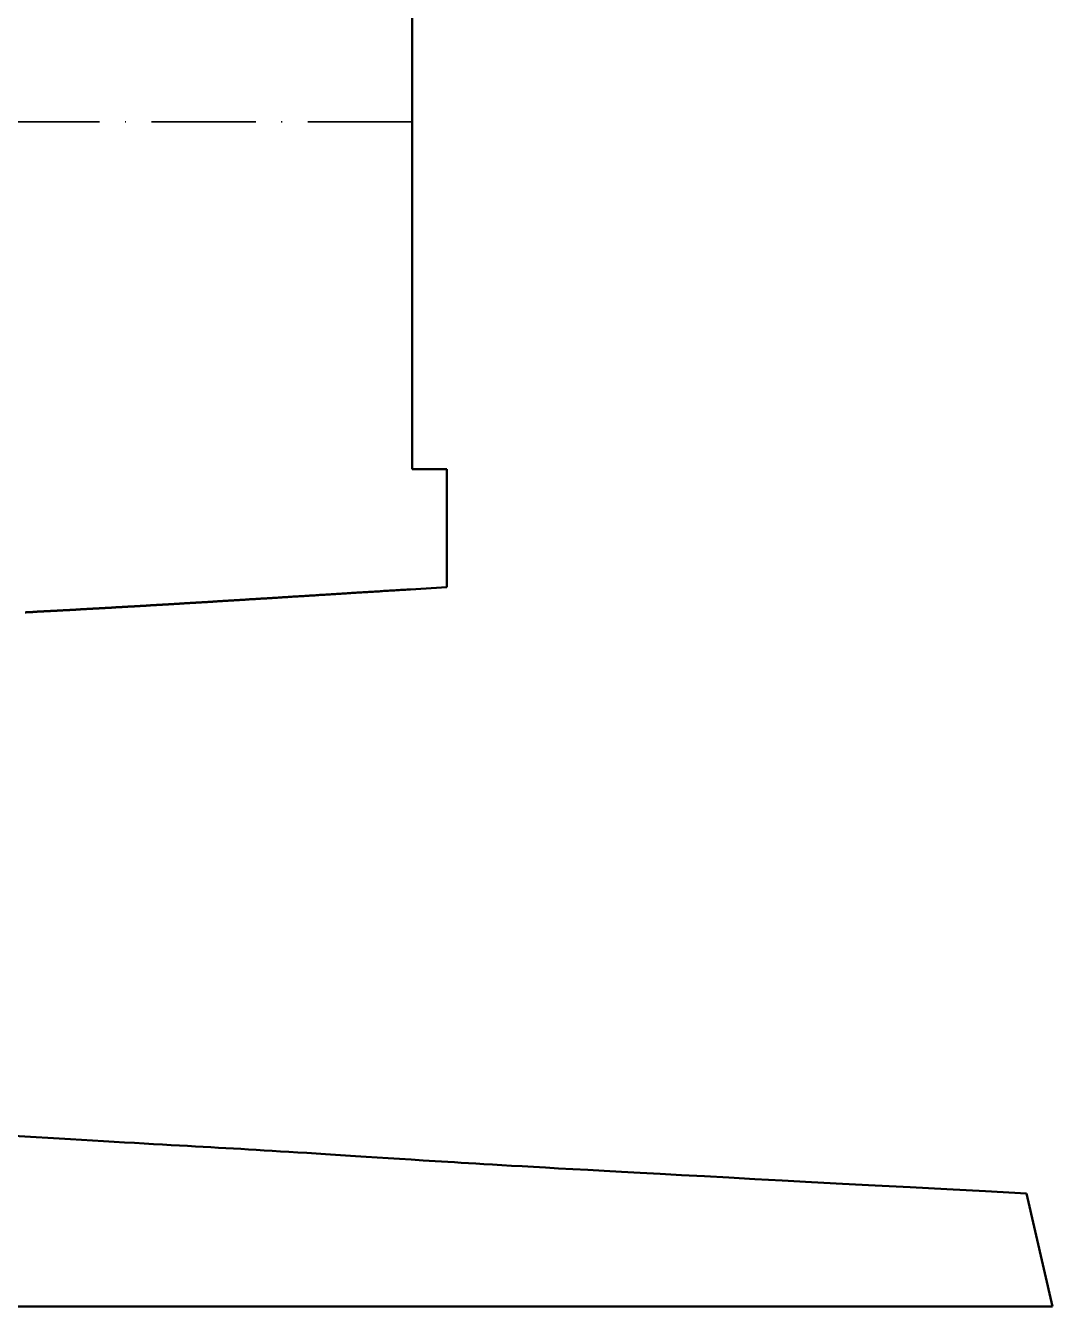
# Model space of a CAD drawing. Header units: millimetres. Extents: x -55 to 717, y -74 to 658.
# Drawn here: x 318.2 to 436.5, y 362.9 to 510.3 of the extents above; entities that cross this region are included whole.
import ezdxf

# ---------------------------------------------------------------- set-up
doc = ezdxf.new("R2010")
doc.units = ezdxf.units.MM
doc.linetypes.add('ACAD_ISO10W100', pattern=[18, 12, -2.95, 0.1, -2.95])
doc.layers.get('0').update_dxf_attribs({"color": 1, "lineweight": 13, "true_color": 0xff0000})
doc.layers.add('Rez', color=30, linetype='Continuous', lineweight=50, true_color=0xff7f00)
doc.layers.add('Srednjica', color=54, linetype='ACAD_ISO10W100', lineweight=35, true_color=0x808000)

# ---------------------------------------------------------------- blocks, each defined once
blk = doc.blocks.new('Bok')
at = {"layer": 'Rez'}
for q in [(436, 13), (50, 0)]:
    blk.add_line((439, 0), q, dxfattribs=at)
blk.add_open_spline([(201.55, 24), (216.63, 23.83), (233.19, 23.5), (250, 23), (267.27, 22.39), (281.73, 21.7), (297.61, 20.85), (313, 20), (336.37, 18.62), (348, 18), (366.51, 16.79), (384.52, 15.71), (436, 13)], degree=3, dxfattribs=at)
blk = doc.blocks.new('Dno')
at = {"layer": 'Rez'}
for p, q in [((-413.83, 0), (-413.83, 40)), ((-413.83, 0), (-413.83, -40)), ((-417.83, -40), (-417.83, -53.57)), ((-417.83, -40), (-413.83, -40)), ((-413.64, -53.83), (-417.83, -53.57)), ((-413.46, -53.84), (-413.64, -53.83)), ((-413.27, -53.86), (-413.46, -53.84)), ((-413.09, -53.87), (-413.27, -53.86)), ((-412.9, -53.88), (-413.09, -53.87)), ((-412.72, -53.89), (-412.9, -53.88)), ((-412.54, -53.9), (-412.72, -53.89)), ((-412.35, -53.91), (-412.54, -53.9)), ((-412.17, -53.92), (-412.35, -53.91)), ((-411.99, -53.94), (-412.17, -53.92)), ((-411.81, -53.95), (-411.99, -53.94)), ((-411.63, -53.96), (-411.81, -53.95)), ((-411.45, -53.97), (-411.63, -53.96)), ((-411.28, -53.98), (-411.45, -53.97)), ((-411.1, -53.99), (-411.28, -53.98)), ((-410.92, -54), (-411.1, -53.99)), ((-410.75, -54.01), (-410.92, -54)), ((-410.57, -54.02), (-410.75, -54.01)), ((-410.4, -54.04), (-410.57, -54.02)), ((-410.22, -54.05), (-410.4, -54.04)), ((-410.05, -54.06), (-410.22, -54.05)), ((-409.88, -54.07), (-410.05, -54.06)), ((-409.71, -54.08), (-409.88, -54.07)), ((-409.54, -54.09), (-409.71, -54.08)), ((-409.36, -54.1), (-409.54, -54.09)), ((-409.2, -54.11), (-409.36, -54.1)), ((-409.03, -54.12), (-409.2, -54.11)), ((-408.86, -54.13), (-409.03, -54.12)), ((-408.69, -54.14), (-408.86, -54.13)), ((-408.52, -54.15), (-408.69, -54.14)), ((-408.36, -54.16), (-408.52, -54.15)), ((-408.19, -54.17), (-408.36, -54.16)), ((-408.03, -54.18), (-408.19, -54.17)), ((-407.86, -54.19), (-408.03, -54.18)), ((-407.7, -54.2), (-407.86, -54.19)), ((-407.53, -54.21), (-407.7, -54.2)), ((-407.37, -54.22), (-407.53, -54.21)), ((-407.21, -54.23), (-407.37, -54.22)), ((-407.05, -54.24), (-407.21, -54.23)), ((-406.89, -54.25), (-407.05, -54.24)), ((-406.73, -54.26), (-406.89, -54.25)), ((-406.57, -54.27), (-406.73, -54.26)), ((-406.41, -54.28), (-406.57, -54.27)), ((-406.25, -54.29), (-406.41, -54.28)), ((-406.1, -54.3), (-406.25, -54.29)), ((-405.94, -54.31), (-406.1, -54.3)), ((-405.78, -54.32), (-405.94, -54.31)), ((-405.63, -54.33), (-405.78, -54.32)), ((-405.47, -54.34), (-405.63, -54.33)), ((-405.32, -54.35), (-405.47, -54.34)), ((-405.16, -54.36), (-405.32, -54.35)), ((-405.01, -54.37), (-405.16, -54.36)), ((-404.86, -54.38), (-405.01, -54.37)), ((-404.71, -54.39), (-404.86, -54.38)), ((-404.55, -54.4), (-404.71, -54.39)), ((-404.4, -54.41), (-404.55, -54.4)), ((-404.25, -54.42), (-404.4, -54.41)), ((-404.1, -54.43), (-404.25, -54.42)), ((-403.95, -54.44), (-404.1, -54.43)), ((-403.81, -54.45), (-403.95, -54.44)), ((-403.66, -54.46), (-403.81, -54.45)), ((-403.51, -54.46), (-403.66, -54.46)), ((-403.36, -54.47), (-403.51, -54.46)), ((-403.22, -54.48), (-403.36, -54.47)), ((-403.07, -54.49), (-403.22, -54.48)), ((-402.93, -54.5), (-403.07, -54.49)), ((-402.78, -54.51), (-402.93, -54.5)), ((-402.64, -54.52), (-402.78, -54.51)), ((-402.5, -54.53), (-402.64, -54.52)), ((-402.35, -54.54), (-402.5, -54.53)), ((-402.21, -54.55), (-402.35, -54.54)), ((-402.07, -54.55), (-402.21, -54.55)), ((-401.93, -54.56), (-402.07, -54.55)), ((-401.79, -54.57), (-401.93, -54.56)), ((-401.65, -54.58), (-401.79, -54.57)), ((-401.51, -54.59), (-401.65, -54.58)), ((-401.37, -54.6), (-401.51, -54.59)), ((-401.23, -54.61), (-401.37, -54.6)), ((-401.09, -54.62), (-401.23, -54.61)), ((-400.96, -54.62), (-401.09, -54.62)), ((-400.82, -54.63), (-400.96, -54.62)), ((-400.68, -54.64), (-400.82, -54.63)), ((-400.55, -54.65), (-400.68, -54.64)), ((-400.41, -54.66), (-400.55, -54.65)), ((-400.28, -54.67), (-400.41, -54.66)), ((-400.14, -54.67), (-400.28, -54.67)), ((-400.01, -54.68), (-400.14, -54.67)), ((-399.87, -54.69), (-400.01, -54.68)), ((-399.74, -54.7), (-399.87, -54.69)), ((-399.61, -54.71), (-399.74, -54.7)), ((-399.48, -54.72), (-399.61, -54.71)), ((-399.35, -54.72), (-399.48, -54.72)), ((-399.22, -54.73), (-399.35, -54.72)), ((-399.09, -54.74), (-399.22, -54.73)), ((-398.96, -54.75), (-399.09, -54.74)), ((-398.83, -54.76), (-398.96, -54.75)), ((-398.7, -54.76), (-398.83, -54.76)), ((-398.57, -54.77), (-398.7, -54.76)), ((-398.44, -54.78), (-398.57, -54.77)), ((-398.31, -54.79), (-398.44, -54.78)), ((-398.19, -54.8), (-398.31, -54.79)), ((-398.06, -54.8), (-398.19, -54.8)), ((-397.94, -54.81), (-398.06, -54.8)), ((-397.81, -54.82), (-397.94, -54.81)), ((-397.69, -54.83), (-397.81, -54.82)), ((-397.56, -54.84), (-397.69, -54.83)), ((-397.44, -54.84), (-397.56, -54.84)), ((-397.31, -54.85), (-397.44, -54.84)), ((-397.19, -54.86), (-397.31, -54.85)), ((-397.07, -54.87), (-397.19, -54.86)), ((-396.95, -54.87), (-397.07, -54.87)), ((-396.82, -54.88), (-396.95, -54.87)), ((-396.7, -54.89), (-396.82, -54.88)), ((-396.58, -54.9), (-396.7, -54.89)), ((-396.46, -54.9), (-396.58, -54.9)), ((-396.34, -54.91), (-396.46, -54.9)), ((-396.22, -54.92), (-396.34, -54.91)), ((-396.1, -54.93), (-396.22, -54.92)), ((-395.98, -54.93), (-396.1, -54.93)), ((-395.87, -54.94), (-395.98, -54.93)), ((-395.75, -54.95), (-395.87, -54.94)), ((-395.63, -54.95), (-395.75, -54.95)), ((-395.51, -54.96), (-395.63, -54.95)), ((-395.4, -54.97), (-395.51, -54.96)), ((-395.28, -54.98), (-395.4, -54.97)), ((-395.16, -54.98), (-395.28, -54.98)), ((-395.05, -54.99), (-395.16, -54.98)), ((-394.93, -55), (-395.05, -54.99)), ((-394.82, -55), (-394.93, -55)), ((-394.71, -55.01), (-394.82, -55)), ((-394.59, -55.02), (-394.71, -55.01)), ((-394.48, -55.03), (-394.59, -55.02)), ((-394.37, -55.03), (-394.48, -55.03)), ((-394.25, -55.04), (-394.37, -55.03)), ((-394.14, -55.05), (-394.25, -55.04)), ((-394.03, -55.05), (-394.14, -55.05)), ((-393.92, -55.06), (-394.03, -55.05)), ((-393.81, -55.07), (-393.92, -55.06)), ((-393.7, -55.07), (-393.81, -55.07)), ((-393.59, -55.08), (-393.7, -55.07)), ((-393.48, -55.09), (-393.59, -55.08)), ((-393.37, -55.09), (-393.48, -55.09)), ((-393.26, -55.1), (-393.37, -55.09)), ((-393.15, -55.11), (-393.26, -55.1)), ((-393.04, -55.11), (-393.15, -55.11)), ((-392.93, -55.12), (-393.04, -55.11)), ((-392.82, -55.13), (-392.93, -55.12)), ((-392.72, -55.13), (-392.82, -55.13)), ((-392.61, -55.14), (-392.72, -55.13)), ((-392.5, -55.15), (-392.61, -55.14)), ((-392.4, -55.15), (-392.5, -55.15)), ((-392.29, -55.16), (-392.4, -55.15)), ((-392.19, -55.17), (-392.29, -55.16)), ((-392.08, -55.17), (-392.19, -55.17)), ((-391.98, -55.18), (-392.08, -55.17)), ((-391.87, -55.19), (-391.98, -55.18)), ((-391.77, -55.19), (-391.87, -55.19)), ((-391.66, -55.2), (-391.77, -55.19)), ((-391.56, -55.2), (-391.66, -55.2)), ((-391.46, -55.21), (-391.56, -55.2)), ((-391.35, -55.22), (-391.46, -55.21)), ((-391.25, -55.22), (-391.35, -55.22)), ((-391.15, -55.23), (-391.25, -55.22)), ((-391.05, -55.24), (-391.15, -55.23)), ((-390.94, -55.24), (-391.05, -55.24)), ((-390.84, -55.25), (-390.94, -55.24)), ((-390.74, -55.25), (-390.84, -55.25)), ((-390.64, -55.26), (-390.74, -55.25)), ((-390.54, -55.27), (-390.64, -55.26)), ((-390.44, -55.27), (-390.54, -55.27)), ((-390.34, -55.28), (-390.44, -55.27)), ((-390.24, -55.29), (-390.34, -55.28)), ((-390.14, -55.29), (-390.24, -55.29)), ((-390.04, -55.3), (-390.14, -55.29)), ((-389.94, -55.3), (-390.04, -55.3)), ((-389.84, -55.31), (-389.94, -55.3)), ((-389.75, -55.32), (-389.84, -55.31)), ((-389.65, -55.32), (-389.75, -55.32)), ((-389.55, -55.33), (-389.65, -55.32)), ((-389.45, -55.33), (-389.55, -55.33)), ((-389.36, -55.34), (-389.45, -55.33)), ((-389.26, -55.34), (-389.36, -55.34)), ((-389.16, -55.35), (-389.26, -55.34)), ((-389.07, -55.36), (-389.16, -55.35)), ((-388.97, -55.36), (-389.07, -55.36)), ((-388.88, -55.37), (-388.97, -55.36)), ((-388.78, -55.37), (-388.88, -55.37)), ((-388.68, -55.38), (-388.78, -55.37)), ((-388.59, -55.39), (-388.68, -55.38)), ((-388.5, -55.39), (-388.59, -55.39)), ((-388.4, -55.4), (-388.5, -55.39)), ((-388.31, -55.4), (-388.4, -55.4)), ((-388.21, -55.41), (-388.31, -55.4)), ((-388.12, -55.41), (-388.21, -55.41)), ((-388.03, -55.42), (-388.12, -55.41)), ((-387.93, -55.43), (-388.03, -55.42)), ((-387.84, -55.43), (-387.93, -55.43)), ((-387.75, -55.44), (-387.84, -55.43)), ((-387.65, -55.44), (-387.75, -55.44)), ((-387.56, -55.45), (-387.65, -55.44)), ((-387.47, -55.45), (-387.56, -55.45)), ((-387.38, -55.46), (-387.47, -55.45)), ((-387.29, -55.46), (-387.38, -55.46)), ((-387.19, -55.47), (-387.29, -55.46)), ((-387.1, -55.47), (-387.19, -55.47)), ((-387.01, -55.48), (-387.1, -55.47)), ((-386.92, -55.49), (-387.01, -55.48)), ((-386.83, -55.49), (-386.92, -55.49)), ((-386.74, -55.5), (-386.83, -55.49)), ((-386.65, -55.5), (-386.74, -55.5)), ((-386.56, -55.51), (-386.65, -55.5)), ((-386.47, -55.51), (-386.56, -55.51)), ((-386.38, -55.52), (-386.47, -55.51)), ((-386.29, -55.52), (-386.38, -55.52)), ((-386.2, -55.53), (-386.29, -55.52)), ((-386.11, -55.53), (-386.2, -55.53)), ((-386.02, -55.54), (-386.11, -55.53)), ((-385.93, -55.54), (-386.02, -55.54)), ((-385.84, -55.55), (-385.93, -55.54)), ((-385.76, -55.56), (-385.84, -55.55)), ((-385.67, -55.56), (-385.76, -55.56)), ((-385.58, -55.57), (-385.67, -55.56)), ((-385.49, -55.57), (-385.58, -55.57)), ((-385.4, -55.58), (-385.49, -55.57)), ((-385.32, -55.58), (-385.4, -55.58)), ((-385.23, -55.59), (-385.32, -55.58)), ((-385.14, -55.59), (-385.23, -55.59)), ((-385.05, -55.6), (-385.14, -55.59)), ((-384.97, -55.6), (-385.05, -55.6)), ((-384.88, -55.61), (-384.97, -55.6)), ((-384.79, -55.61), (-384.88, -55.61)), ((-384.71, -55.62), (-384.79, -55.61)), ((-384.62, -55.62), (-384.71, -55.62)), ((-384.53, -55.63), (-384.62, -55.62)), ((-384.45, -55.63), (-384.53, -55.63)), ((-384.36, -55.64), (-384.45, -55.63)), ((-384.28, -55.64), (-384.36, -55.64)), ((-384.19, -55.65), (-384.28, -55.64)), ((-384.1, -55.65), (-384.19, -55.65)), ((-384.02, -55.66), (-384.1, -55.65)), ((-383.93, -55.66), (-384.02, -55.66)), ((-383.85, -55.67), (-383.93, -55.66)), ((-383.76, -55.67), (-383.85, -55.67)), ((-383.68, -55.68), (-383.76, -55.67)), ((-383.59, -55.68), (-383.68, -55.68)), ((-383.51, -55.69), (-383.59, -55.68)), ((-383.42, -55.69), (-383.51, -55.69)), ((-383.34, -55.7), (-383.42, -55.69)), ((-383.25, -55.7), (-383.34, -55.7)), ((-383.17, -55.71), (-383.25, -55.7)), ((-383.08, -55.71), (-383.17, -55.71)), ((-383, -55.72), (-383.08, -55.71)), ((-382.92, -55.72), (-383, -55.72)), ((-382.83, -55.73), (-382.92, -55.72)), ((-382.75, -55.73), (-382.83, -55.73)), ((-382.66, -55.74), (-382.75, -55.73)), ((-382.58, -55.74), (-382.66, -55.74)), ((-382.5, -55.75), (-382.58, -55.74)), ((-382.41, -55.75), (-382.5, -55.75)), ((-382.33, -55.76), (-382.41, -55.75)), ((-382.24, -55.76), (-382.33, -55.76)), ((-382.16, -55.77), (-382.24, -55.76)), ((-382.08, -55.77), (-382.16, -55.77)), ((-381.99, -55.78), (-382.08, -55.77)), ((-381.91, -55.78), (-381.99, -55.78)), ((-381.83, -55.79), (-381.91, -55.78)), ((-381.74, -55.79), (-381.83, -55.79)), ((-381.66, -55.8), (-381.74, -55.79)), ((-381.58, -55.8), (-381.66, -55.8)), ((-381.49, -55.8), (-381.58, -55.8)), ((-381.41, -55.81), (-381.49, -55.8)), ((-381.33, -55.81), (-381.41, -55.81)), ((-381.25, -55.82), (-381.33, -55.81)), ((-381.16, -55.82), (-381.25, -55.82)), ((-381.08, -55.83), (-381.16, -55.82)), ((-381, -55.83), (-381.08, -55.83)), ((-380.92, -55.84), (-381, -55.83)), ((-380.83, -55.84), (-380.92, -55.84)), ((-380.75, -55.85), (-380.83, -55.84)), ((-380.67, -55.85), (-380.75, -55.85)), ((-380.59, -55.86), (-380.67, -55.85)), ((-380.5, -55.86), (-380.59, -55.86)), ((-380.42, -55.87), (-380.5, -55.86)), ((-380.34, -55.87), (-380.42, -55.87)), ((-380.26, -55.88), (-380.34, -55.87)), ((-380.18, -55.88), (-380.26, -55.88)), ((-380.1, -55.89), (-380.18, -55.88)), ((-380.01, -55.89), (-380.1, -55.89)), ((-379.93, -55.89), (-380.01, -55.89)), ((-379.85, -55.9), (-379.93, -55.89)), ((-379.77, -55.9), (-379.85, -55.9)), ((-379.69, -55.91), (-379.77, -55.9)), ((-379.61, -55.91), (-379.69, -55.91)), ((-379.52, -55.92), (-379.61, -55.91)), ((-379.44, -55.92), (-379.52, -55.92)), ((-379.36, -55.93), (-379.44, -55.92)), ((-379.28, -55.93), (-379.36, -55.93)), ((-379.2, -55.94), (-379.28, -55.93)), ((-379.12, -55.94), (-379.2, -55.94)), ((-379.04, -55.95), (-379.12, -55.94)), ((-378.96, -55.95), (-379.04, -55.95)), ((-378.88, -55.95), (-378.96, -55.95)), ((-378.8, -55.96), (-378.88, -55.95)), ((-378.72, -55.96), (-378.8, -55.96)), ((-378.64, -55.97), (-378.72, -55.96)), ((-378.55, -55.97), (-378.64, -55.97)), ((-378.47, -55.98), (-378.55, -55.97)), ((-378.39, -55.98), (-378.47, -55.98)), ((-378.31, -55.99), (-378.39, -55.98)), ((-378.23, -55.99), (-378.31, -55.99)), ((-378.15, -56), (-378.23, -55.99)), ((-378.07, -56), (-378.15, -56)), ((-377.99, -56), (-378.07, -56)), ((-377.91, -56.01), (-377.99, -56)), ((-377.83, -56.01), (-377.91, -56.01)), ((-377.75, -56.02), (-377.83, -56.01)), ((-377.67, -56.02), (-377.75, -56.02)), ((-377.59, -56.03), (-377.67, -56.02)), ((-377.51, -56.03), (-377.59, -56.03)), ((-377.43, -56.04), (-377.51, -56.03)), ((-377.35, -56.04), (-377.43, -56.04)), ((-377.28, -56.04), (-377.35, -56.04)), ((-377.2, -56.05), (-377.28, -56.04)), ((-377.12, -56.05), (-377.2, -56.05)), ((-377.04, -56.06), (-377.12, -56.05)), ((-376.96, -56.06), (-377.04, -56.06)), ((-376.88, -56.07), (-376.96, -56.06)), ((-376.8, -56.07), (-376.88, -56.07)), ((-376.72, -56.08), (-376.8, -56.07)), ((-376.64, -56.08), (-376.72, -56.08)), ((-376.56, -56.08), (-376.64, -56.08)), ((-376.48, -56.09), (-376.56, -56.08)), ((-376.4, -56.09), (-376.48, -56.09)), ((-376.33, -56.1), (-376.4, -56.09)), ((-376.25, -56.1), (-376.33, -56.1)), ((-376.17, -56.11), (-376.25, -56.1)), ((-376.09, -56.11), (-376.17, -56.11)), ((-376.01, -56.11), (-376.09, -56.11)), ((-375.93, -56.12), (-376.01, -56.11)), ((-375.85, -56.12), (-375.93, -56.12)), ((-375.78, -56.13), (-375.85, -56.12)), ((-375.7, -56.13), (-375.78, -56.13)), ((-375.62, -56.14), (-375.7, -56.13)), ((-375.54, -56.14), (-375.62, -56.14)), ((-375.46, -56.15), (-375.54, -56.14)), ((-375.38, -56.15), (-375.46, -56.15)), ((-375.31, -56.15), (-375.38, -56.15)), ((-375.23, -56.16), (-375.31, -56.15)), ((-375.15, -56.16), (-375.23, -56.16)), ((-375.07, -56.17), (-375.15, -56.16)), ((-375, -56.17), (-375.07, -56.17)), ((-374.92, -56.18), (-375, -56.17)), ((-374.84, -56.18), (-374.92, -56.18)), ((-374.76, -56.18), (-374.84, -56.18)), ((-374.68, -56.19), (-374.76, -56.18)), ((-374.61, -56.19), (-374.68, -56.19)), ((-374.53, -56.2), (-374.61, -56.19)), ((-374.45, -56.2), (-374.53, -56.2)), ((-374.37, -56.21), (-374.45, -56.2)), ((-374.3, -56.21), (-374.37, -56.21)), ((-374.22, -56.21), (-374.3, -56.21)), ((-374.14, -56.22), (-374.22, -56.21)), ((-374.07, -56.22), (-374.14, -56.22)), ((-373.99, -56.23), (-374.07, -56.22)), ((-373.91, -56.23), (-373.99, -56.23)), ((-373.83, -56.23), (-373.91, -56.23)), ((-373.76, -56.24), (-373.83, -56.23)), ((-373.68, -56.24), (-373.76, -56.24)), ((-373.6, -56.25), (-373.68, -56.24)), ((-373.53, -56.25), (-373.6, -56.25)), ((-373.45, -56.26), (-373.53, -56.25)), ((-373.37, -56.26), (-373.45, -56.26)), ((-373.3, -56.26), (-373.37, -56.26)), ((-373.22, -56.27), (-373.3, -56.26)), ((-373.14, -56.27), (-373.22, -56.27)), ((-373.07, -56.28), (-373.14, -56.27)), ((-372.99, -56.28), (-373.07, -56.28)), ((-372.91, -56.29), (-372.99, -56.28)), ((-372.84, -56.29), (-372.91, -56.29)), ((-372.76, -56.29), (-372.84, -56.29)), ((-372.68, -56.3), (-372.76, -56.29)), ((-372.61, -56.3), (-372.68, -56.3)), ((-372.53, -56.31), (-372.61, -56.3)), ((-372.46, -56.31), (-372.53, -56.31)), ((-372.38, -56.31), (-372.46, -56.31)), ((-372.3, -56.32), (-372.38, -56.31)), ((-372.23, -56.32), (-372.3, -56.32)), ((-372.15, -56.33), (-372.23, -56.32)), ((-372.07, -56.33), (-372.15, -56.33)), ((-372, -56.33), (-372.07, -56.33)), ((-371.92, -56.34), (-372, -56.33)), ((-371.85, -56.34), (-371.92, -56.34)), ((-371.77, -56.35), (-371.85, -56.34)), ((-371.7, -56.35), (-371.77, -56.35)), ((-371.62, -56.36), (-371.7, -56.35)), ((-371.54, -56.36), (-371.62, -56.36)), ((-371.47, -56.36), (-371.54, -56.36)), ((-371.39, -56.37), (-371.47, -56.36)), ((-371.32, -56.37), (-371.39, -56.37)), ((-371.24, -56.38), (-371.32, -56.37)), ((-371.17, -56.38), (-371.24, -56.38)), ((-371.09, -56.38), (-371.17, -56.38)), ((-371.02, -56.39), (-371.09, -56.38)), ((-370.94, -56.39), (-371.02, -56.39)), ((-370.87, -56.4), (-370.94, -56.39)), ((-370.79, -56.4), (-370.87, -56.4)), ((-370.71, -56.4), (-370.79, -56.4)), ((-370.64, -56.41), (-370.71, -56.4)), ((-370.56, -56.41), (-370.64, -56.41)), ((-370.49, -56.42), (-370.56, -56.41)), ((-370.41, -56.42), (-370.49, -56.42)), ((-370.34, -56.42), (-370.41, -56.42)), ((-370.26, -56.43), (-370.34, -56.42)), ((-370.19, -56.43), (-370.26, -56.43)), ((-370.11, -56.44), (-370.19, -56.43)), ((-370.04, -56.44), (-370.11, -56.44)), ((-369.96, -56.45), (-370.04, -56.44)), ((-369.89, -56.45), (-369.96, -56.45)), ((-369.82, -56.45), (-369.89, -56.45)), ((-369.74, -56.46), (-369.82, -56.45)), ((-369.67, -56.46), (-369.74, -56.46)), ((-369.59, -56.47), (-369.67, -56.46)), ((-369.52, -56.47), (-369.59, -56.47)), ((-369.44, -56.47), (-369.52, -56.47)), ((-369.37, -56.48), (-369.44, -56.47)), ((-369.29, -56.48), (-369.37, -56.48))]:
    blk.add_line(p, q, dxfattribs=at)
at = {"layer": 'Srednjica'}
blk.add_line((-413.83, 0), (4, 0), dxfattribs=at)

msp = doc.modelspace()

# ---------------------------------------------------------------- block references
at = {"yscale": -1, "rotation": 180}
msp.add_blockref('Dno', (-51.12, 499.28), dxfattribs=at)
msp.add_blockref('Bok', (-2.54, 362.91))

doc.saveas('drawing.dxf')
